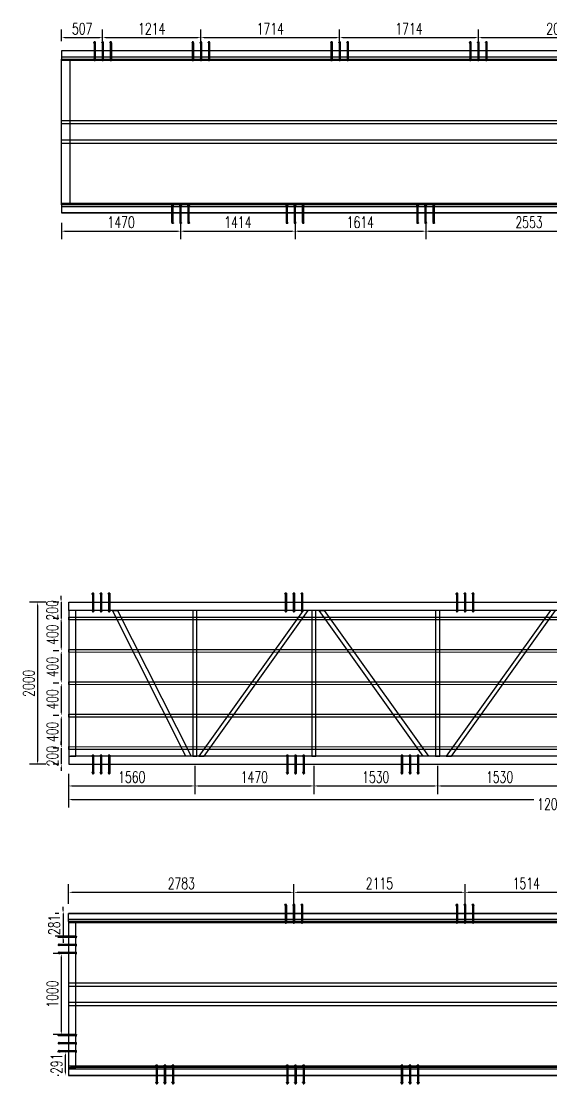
# Model space of a CAD drawing. Extents: x -18540 to 926017, y -610001 to -56924.
# Drawn here: x 34917 to 41461, y -565999 to -552882 of the extents above; entities that cross this region are included whole.
import ezdxf

# ---------------------------------------------------------------- set-up
doc = ezdxf.new("R2010")
doc.units = 0
doc.header["$LTSCALE"] = 10
doc.header["$MEASUREMENT"] = 0
for name, color, linetype in [('BJ02', 2, 'Continuous'), ('W-STEEL_FRAME钢架', 3, 'Continuous'), ('W-STEEL_KEEL钢龙骨', 5, 'Continuous'), ('浮箱U槽', 5, 'Continuous'), ('螺栓孔位', 2, 'Continuous'), ('铝合金', 7, 'Continuous')]:
    doc.layers.add(name, color=color, linetype=linetype)
doc.styles.add('STANDARD_T3', font='simplex.shx', dxfattribs={"width": 0.7, "bigfont": 'gbcbig.shx'})
doc.dimstyles.new('W&&10', dxfattribs={"dimtxt": 35, "dimasz": 10, "dimexe": 25, "dimexo": 30, "dimgap": 10, "dimtad": 1, "dimdec": 0, "dimzin": 0, "dimdsep": 46, "dimtxsty": 'STANDARD_T3', "dimcen": 0.09, "dimclrd": 1, "dimclre": 1, "dimclrt": 7, "dimazin": 2, "dimtfac": 1, "dimtdec": 0, "dimtix": 1, "dimtmove": 2, "dimatfit": 3, "dimfxl": 100, "dimtolj": 1, "dimtzin": 0, "dimarcsym": 0})
doc.dimstyles.new('W&&40', dxfattribs={"dimtxt": 140, "dimasz": 40, "dimexe": 100, "dimexo": 120, "dimgap": 40, "dimtad": 1, "dimdec": 0, "dimzin": 0, "dimdsep": 46, "dimtxsty": 'STANDARD_T3', "dimcen": 0.09, "dimclrd": 1, "dimclre": 1, "dimclrt": 7, "dimazin": 2, "dimtfac": 1, "dimtdec": 0, "dimtix": 1, "dimtmove": 2, "dimatfit": 3, "dimfxl": 100, "dimtolj": 1, "dimtzin": 0, "dimarcsym": 0})

# ---------------------------------------------------------------- blocks, each defined once
blk = doc.blocks.new('*U2029')
at = {"color": 4}
blk.add_lwpolyline([(18, 5990), (17, -5990), (-18, -5990), (-17, 5990)], close=True, dxfattribs=at)
blk = doc.blocks.new('*U2030')
at = {"layer": 'W-STEEL_KEEL钢龙骨', "color": 0, "linetype": 'ByBlock', "lineweight": -2, "transparency": 16777216}
for p in [(0, 0), (400, 0), (800, 0), (1200, 0), (1600, 0)]:
    blk.add_blockref('*U2029', p, dxfattribs=at)
blk = doc.blocks.new('01')
h = blk.add_hatch()
h.set_pattern_fill('HOUND', color=77, scale=5)
h.set_pattern_definition([(0, (0, 0), (31.75, 7.9375), [127, -63.5]), (90, (0, 0), (-7.9375, -31.75), [127, -63.5])])
h.paths.add_polyline_path([(50227, 12928), (50227, 12728), (50427, 12728), (50427, 12928)])
h.paths.add_polyline_path([(50382, 12893, -1), (50402, 12893, -1)], flags=16)
h.paths.add_polyline_path([(50252, 12893, -1), (50272, 12893, -1)], flags=16)
h.paths.add_polyline_path([(50402, 12763, -1), (50382, 12763, -1)], flags=16)
h.paths.add_polyline_path([(50272, 12763, -1), (50252, 12763, -1)], flags=16)
at = {"color": 251}
blk.add_lwpolyline([(50227, 12928), (50427, 12928), (50427, 12728), (50227, 12728)], close=True, dxfattribs=at)
at = {"color": 6}
for centre in [(50262, 12893), (50392, 12893), (50262, 12763), (50392, 12763)]:
    blk.add_circle(centre, 10, dxfattribs=at)
blk = doc.blocks.new('*D2031')
at = {"color": 1, "lineweight": -2, "transparency": 16777216}
for p, q in [((384746, -105126), (384772, -105126)), ((384747, -105516), (384747, -105136)), ((384666, -105526), (384772, -105526))]:
    blk.add_line(p, q, dxfattribs=at)
at = {"color": 1, "transparency": 16777216}
for points in [[(384745, -105136), (384748, -105136), (384747, -105126)], [(384745, -105516), (384748, -105516), (384747, -105526)]]:
    blk.add_solid(points, dxfattribs=at)
at = {"layer": 'Defpoints', "color": 0, "transparency": 16777216}
for p in [(384716, -105126), (384747, -105126), (384636, -105526)]:
    blk.add_point(p, dxfattribs=at)
at = {"color": 7, "transparency": 16777216, "insert": (384719, -105326), "char_height": 35, "attachment_point": 5, "rotation": 90, "style": 'STANDARD_T3'}
blk.add_mtext('\\A1;400', dxfattribs=at)
blk = doc.blocks.new('*D2032')
at = {"color": 1, "lineweight": -2, "transparency": 16777216}
for p, q in [((384666, -106676), (384741, -106676)), ((384716, -106686), (384716, -107016)), ((384601, -107026), (384741, -107026))]:
    blk.add_line(p, q, dxfattribs=at)
at = {"color": 1, "transparency": 16777216}
for points in [[(384714, -106686), (384717, -106686), (384716, -106676)], [(384714, -107016), (384717, -107016), (384716, -107026)]]:
    blk.add_solid(points, dxfattribs=at)
at = {"layer": 'Defpoints', "color": 0, "transparency": 16777216}
for p in [(384636, -106676), (384571, -107026), (384716, -107026)]:
    blk.add_point(p, dxfattribs=at)
at = {"color": 7, "transparency": 16777216, "insert": (384795, -106901), "char_height": 35, "attachment_point": 5, "rotation": 90, "style": 'STANDARD_T3'}
blk.add_mtext('\\A1;350', dxfattribs=at)
blk = doc.blocks.new('1')
at = {"lineweight": -3}
for p, q in [((-1521938, 1214338), (-1521935, 1214338)), ((-1521938, 1214336), (-1521931, 1214336)), ((-1521938, 1214336), (-1521914, 1214336)), ((-1521936, 1214341), (-1521936, 1214346)), ((-1521936, 1214346), (-1521916, 1214346)), ((-1521935, 1214341), (-1521936, 1214341)), ((-1521934, 1214347), (-1521932, 1214347)), ((-1521933, 1214352), (-1521931, 1214355)), ((-1521933, 1214136), (-1521933, 1214352)), ((-1521919, 1214352), (-1521933, 1214352)), ((-1521932, 1214347), (-1521919, 1214347)), ((-1521932, 1214346), (-1521932, 1214341)), ((-1521921, 1214355), (-1521931, 1214355)), ((-1521919, 1214352), (-1521921, 1214355)), ((-1521919, 1214347), (-1521921, 1214347)), ((-1521921, 1214346), (-1521921, 1214341)), ((-1521919, 1214136), (-1521919, 1214352)), ((-1521917, 1214341), (-1521916, 1214341)), ((-1521914, 1214338), (-1521917, 1214338)), ((-1521916, 1214341), (-1521916, 1214346)), ((-1521938, 1214136), (-1521931, 1214136)), ((-1521938, 1214136), (-1521914, 1214136)), ((-1521938, 1214134), (-1521935, 1214134)), ((-1521935, 1214131), (-1521936, 1214131)), ((-1521936, 1214131), (-1521936, 1214126)), ((-1521936, 1214126), (-1521916, 1214126)), ((-1521934, 1214125), (-1521932, 1214125)), ((-1521932, 1214126), (-1521932, 1214131)), ((-1521932, 1214125), (-1521919, 1214125)), ((-1521921, 1214126), (-1521921, 1214131)), ((-1521919, 1214125), (-1521921, 1214125)), ((-1521914, 1214134), (-1521917, 1214134)), ((-1521917, 1214131), (-1521916, 1214131)), ((-1521916, 1214131), (-1521916, 1214126))]:
    blk.add_line(p, q, dxfattribs=at)
at = {"color": 1}
for p, q in [((-1521936, 1214346), (-1521934, 1214347)), ((-1521919, 1214347), (-1521916, 1214346))]:
    blk.add_line(p, q, dxfattribs=at)
at = {"color": 6, "lineweight": -3}
for p, q in [((-1521931, 1214136), (-1521931, 1214355)), ((-1521921, 1214136), (-1521921, 1214355))]:
    blk.add_line(p, q, dxfattribs=at)
at = {"lineweight": -3}
for points in [[(-1521933, 1214336), (-1521938, 1214336), (-1521938, 1214338), (-1521914, 1214338), (-1521914, 1214336), (-1521919, 1214336)], [(-1521935, 1214338), (-1521935, 1214341), (-1521917, 1214341), (-1521917, 1214338)], [(-1521933, 1214136), (-1521938, 1214136), (-1521938, 1214134), (-1521914, 1214134), (-1521914, 1214136), (-1521919, 1214136)], [(-1521935, 1214134), (-1521935, 1214131), (-1521917, 1214131), (-1521917, 1214134)]]:
    blk.add_lwpolyline(points, dxfattribs=at)
for centre, radius, start, end in [((-1521934, 1214129), 3.22, 223.6028, 316.3972), ((-1521926, 1214140), 14.7, 248.7607, 291.2393), ((-1521919, 1214129), 3.22, 223.6028, 316.3972)]:
    blk.add_arc(centre, radius, start, end, dxfattribs=at)
blk = doc.blocks.new('螺栓孔位')
at = {"layer": '螺栓孔位', "color": 1, "rotation": 270}
for p in [(-1214244, -1521833), (-1214244, -1521933), (-1214244, -1522033)]:
    blk.add_blockref('1', p, dxfattribs=at)
blk = doc.blocks.new('*D485')
at = {"layer": 'Defpoints', "color": 0, "transparency": 16777216}
for p in [(35503, -560055), (35410, -560255), (35503, -560255)]:
    blk.add_point(p, dxfattribs=at)
at = {"layer": '浮箱U槽', "color": 1, "lineweight": -2, "transparency": 16777216}
for p, q in [((35410, -560015), (35410, -559975)), ((35383, -560055), (35310, -560055)), ((35410, -560055), (35410, -560255)), ((35383, -560255), (35310, -560255)), ((35410, -560295), (35410, -560335))]:
    blk.add_line(p, q, dxfattribs=at)
at = {"layer": '浮箱U槽', "color": 1, "transparency": 16777216}
for points in [[(35403, -560015), (35417, -560015), (35410, -560055)], [(35403, -560295), (35417, -560295), (35410, -560255)]]:
    blk.add_solid(points, dxfattribs=at)
at = {"layer": '浮箱U槽', "color": 7, "transparency": 16777216, "insert": (35300, -560155), "char_height": 140, "attachment_point": 5, "rotation": 90, "style": 'STANDARD_T3'}
blk.add_mtext('\\A1;200', dxfattribs=at)
blk = doc.blocks.new('*D486')
at = {"layer": 'Defpoints', "color": 0, "transparency": 16777216}
for p in [(35503, -560255), (35412, -560655), (35503, -560655)]:
    blk.add_point(p, dxfattribs=at)
at = {"layer": '浮箱U槽', "color": 1, "lineweight": -2, "transparency": 16777216}
for p, q in [((35383, -560255), (35312, -560255)), ((35412, -560295), (35412, -560615)), ((35383, -560655), (35312, -560655))]:
    blk.add_line(p, q, dxfattribs=at)
at = {"layer": '浮箱U槽', "color": 1, "transparency": 16777216}
for points in [[(35405, -560295), (35419, -560295), (35412, -560255)], [(35405, -560615), (35419, -560615), (35412, -560655)]]:
    blk.add_solid(points, dxfattribs=at)
at = {"layer": '浮箱U槽', "color": 7, "transparency": 16777216, "insert": (35302, -560455), "char_height": 140, "attachment_point": 5, "rotation": 90, "style": 'STANDARD_T3'}
blk.add_mtext('\\A1;400', dxfattribs=at)
blk = doc.blocks.new('*D487')
at = {"layer": 'Defpoints', "color": 0, "transparency": 16777216}
for p in [(35503, -560655), (35412, -561055), (35503, -561055)]:
    blk.add_point(p, dxfattribs=at)
at = {"layer": '浮箱U槽', "color": 1, "lineweight": -2, "transparency": 16777216}
for p, q in [((35383, -560655), (35312, -560655)), ((35412, -560695), (35412, -561015)), ((35383, -561055), (35312, -561055))]:
    blk.add_line(p, q, dxfattribs=at)
at = {"layer": '浮箱U槽', "color": 1, "transparency": 16777216}
for points in [[(35405, -560695), (35419, -560695), (35412, -560655)], [(35405, -561015), (35419, -561015), (35412, -561055)]]:
    blk.add_solid(points, dxfattribs=at)
at = {"layer": '浮箱U槽', "color": 7, "transparency": 16777216, "insert": (35302, -560855), "char_height": 140, "attachment_point": 5, "rotation": 90, "style": 'STANDARD_T3'}
blk.add_mtext('\\A1;400', dxfattribs=at)
blk = doc.blocks.new('*D488')
at = {"layer": 'Defpoints', "color": 0, "transparency": 16777216}
for p in [(35503, -561055), (35412, -561455), (35503, -561455)]:
    blk.add_point(p, dxfattribs=at)
at = {"layer": '浮箱U槽', "color": 1, "lineweight": -2, "transparency": 16777216}
for p, q in [((35383, -561055), (35312, -561055)), ((35412, -561095), (35412, -561415)), ((35383, -561455), (35312, -561455))]:
    blk.add_line(p, q, dxfattribs=at)
at = {"layer": '浮箱U槽', "color": 1, "transparency": 16777216}
for points in [[(35405, -561095), (35419, -561095), (35412, -561055)], [(35405, -561415), (35419, -561415), (35412, -561455)]]:
    blk.add_solid(points, dxfattribs=at)
at = {"layer": '浮箱U槽', "color": 7, "transparency": 16777216, "insert": (35302, -561255), "char_height": 140, "attachment_point": 5, "rotation": 90, "style": 'STANDARD_T3'}
blk.add_mtext('\\A1;400', dxfattribs=at)
blk = doc.blocks.new('*D489')
at = {"layer": 'Defpoints', "color": 0, "transparency": 16777216}
for p in [(35503, -561455), (35412, -561855), (35503, -561855)]:
    blk.add_point(p, dxfattribs=at)
at = {"layer": '浮箱U槽', "color": 1, "lineweight": -2, "transparency": 16777216}
for p, q in [((35383, -561455), (35312, -561455)), ((35412, -561495), (35412, -561815)), ((35383, -561855), (35312, -561855))]:
    blk.add_line(p, q, dxfattribs=at)
at = {"layer": '浮箱U槽', "color": 1, "transparency": 16777216}
for points in [[(35405, -561495), (35419, -561495), (35412, -561455)], [(35405, -561815), (35419, -561815), (35412, -561855)]]:
    blk.add_solid(points, dxfattribs=at)
at = {"layer": '浮箱U槽', "color": 7, "transparency": 16777216, "insert": (35302, -561655), "char_height": 140, "attachment_point": 5, "rotation": 90, "style": 'STANDARD_T3'}
blk.add_mtext('\\A1;400', dxfattribs=at)
blk = doc.blocks.new('*D490')
at = {"layer": 'Defpoints', "color": 0, "transparency": 16777216}
for p in [(35503, -561855), (35412, -562055), (35503, -562055)]:
    blk.add_point(p, dxfattribs=at)
at = {"layer": '浮箱U槽', "color": 1, "lineweight": -2, "transparency": 16777216}
for p, q in [((35412, -561815), (35412, -561775)), ((35383, -561855), (35312, -561855)), ((35412, -561855), (35412, -562055)), ((35383, -562055), (35312, -562055)), ((35412, -562095), (35412, -562135))]:
    blk.add_line(p, q, dxfattribs=at)
at = {"layer": '浮箱U槽', "color": 1, "transparency": 16777216}
for points in [[(35405, -561815), (35419, -561815), (35412, -561855)], [(35405, -562095), (35419, -562095), (35412, -562055)]]:
    blk.add_solid(points, dxfattribs=at)
at = {"layer": '浮箱U槽', "color": 7, "transparency": 16777216, "insert": (35302, -561955), "char_height": 140, "attachment_point": 5, "rotation": 90, "style": 'STANDARD_T3'}
blk.add_mtext('\\A1;200', dxfattribs=at)
blk = doc.blocks.new('*D491')
at = {"layer": 'Defpoints', "color": 0, "transparency": 16777216}
for p in [(35503, -560055), (35119, -562055), (35503, -562055)]:
    blk.add_point(p, dxfattribs=at)
at = {"layer": '浮箱U槽', "color": 1, "lineweight": -2, "transparency": 16777216}
for p, q in [((35219, -560055), (35019, -560055)), ((35119, -560095), (35119, -562015)), ((35219, -562055), (35019, -562055))]:
    blk.add_line(p, q, dxfattribs=at)
at = {"layer": '浮箱U槽', "color": 1, "transparency": 16777216}
for points in [[(35112, -560095), (35126, -560095), (35119, -560055)], [(35112, -562015), (35126, -562015), (35119, -562055)]]:
    blk.add_solid(points, dxfattribs=at)
at = {"layer": '浮箱U槽', "color": 7, "transparency": 16777216, "insert": (35009, -561055), "char_height": 140, "attachment_point": 5, "rotation": 90, "style": 'STANDARD_T3'}
blk.add_mtext('\\A1;2000', dxfattribs=at)
blk = doc.blocks.new('*D492')
at = {"layer": 'Defpoints', "color": 0, "transparency": 16777216}
for p in [(35503, -562055), (37063, -561955), (37063, -562323)]:
    blk.add_point(p, dxfattribs=at)
at = {"layer": '浮箱U槽', "color": 1, "lineweight": -2, "transparency": 16777216}
for p, q in [((37063, -562075), (37063, -562423)), ((35503, -562175), (35503, -562423)), ((35543, -562323), (37023, -562323))]:
    blk.add_line(p, q, dxfattribs=at)
at = {"layer": '浮箱U槽', "color": 1, "transparency": 16777216}
for points in [[(35543, -562316), (35543, -562330), (35503, -562323)], [(37023, -562316), (37023, -562330), (37063, -562323)]]:
    blk.add_solid(points, dxfattribs=at)
at = {"layer": '浮箱U槽', "color": 7, "transparency": 16777216, "insert": (36283, -562213), "char_height": 140, "attachment_point": 5, "style": 'STANDARD_T3'}
blk.add_mtext('\\A1;1560', dxfattribs=at)
blk = doc.blocks.new('*D493')
at = {"layer": 'Defpoints', "color": 0, "transparency": 16777216}
for p in [(37063, -561955), (38533, -561955), (38533, -562323)]:
    blk.add_point(p, dxfattribs=at)
at = {"layer": '浮箱U槽', "color": 1, "lineweight": -2, "transparency": 16777216}
for p, q in [((37063, -562075), (37063, -562423)), ((38533, -562075), (38533, -562423)), ((37103, -562323), (38493, -562323))]:
    blk.add_line(p, q, dxfattribs=at)
at = {"layer": '浮箱U槽', "color": 1, "transparency": 16777216}
for points in [[(37103, -562316), (37103, -562330), (37063, -562323)], [(38493, -562316), (38493, -562330), (38533, -562323)]]:
    blk.add_solid(points, dxfattribs=at)
at = {"layer": '浮箱U槽', "color": 7, "transparency": 16777216, "insert": (37798, -562213), "char_height": 140, "attachment_point": 5, "style": 'STANDARD_T3'}
blk.add_mtext('\\A1;1470', dxfattribs=at)
blk = doc.blocks.new('*D494')
at = {"layer": 'Defpoints', "color": 0, "transparency": 16777216}
for p in [(38533, -561955), (40063, -561955), (40063, -562323)]:
    blk.add_point(p, dxfattribs=at)
at = {"layer": '浮箱U槽', "color": 1, "lineweight": -2, "transparency": 16777216}
for p, q in [((38533, -562075), (38533, -562423)), ((40063, -562075), (40063, -562423)), ((38573, -562323), (40023, -562323))]:
    blk.add_line(p, q, dxfattribs=at)
at = {"layer": '浮箱U槽', "color": 1, "transparency": 16777216}
for points in [[(38573, -562316), (38573, -562330), (38533, -562323)], [(40023, -562316), (40023, -562330), (40063, -562323)]]:
    blk.add_solid(points, dxfattribs=at)
at = {"layer": '浮箱U槽', "color": 7, "transparency": 16777216, "insert": (39298, -562213), "char_height": 140, "attachment_point": 5, "style": 'STANDARD_T3'}
blk.add_mtext('\\A1;1530', dxfattribs=at)
blk = doc.blocks.new('*D495')
at = {"layer": 'Defpoints', "color": 0, "transparency": 16777216}
for p in [(40063, -561955), (41593, -561955), (41593, -562323)]:
    blk.add_point(p, dxfattribs=at)
at = {"layer": '浮箱U槽', "color": 1, "lineweight": -2, "transparency": 16777216}
for p, q in [((40063, -562075), (40063, -562423)), ((41593, -562075), (41593, -562423)), ((40103, -562323), (41553, -562323))]:
    blk.add_line(p, q, dxfattribs=at)
at = {"layer": '浮箱U槽', "color": 1, "transparency": 16777216}
for points in [[(40103, -562316), (40103, -562330), (40063, -562323)], [(41553, -562316), (41553, -562330), (41593, -562323)]]:
    blk.add_solid(points, dxfattribs=at)
at = {"layer": '浮箱U槽', "color": 7, "transparency": 16777216, "insert": (40828, -562213), "char_height": 140, "attachment_point": 5, "style": 'STANDARD_T3'}
blk.add_mtext('\\A1;1530', dxfattribs=at)
blk = doc.blocks.new('*D500')
at = {"layer": 'Defpoints', "color": 0, "transparency": 16777216}
for p in [(35503, -562279), (47503, -562279), (47503, -562490)]:
    blk.add_point(p, dxfattribs=at)
at = {"layer": '浮箱U槽', "color": 1, "lineweight": -2, "transparency": 16777216}
for p, q in [((35503, -562399), (35503, -562590)), ((47503, -562399), (47503, -562590)), ((35543, -562490), (41253, -562490)), ((47463, -562490), (41753, -562490))]:
    blk.add_line(p, q, dxfattribs=at)
at = {"layer": '浮箱U槽', "color": 1, "transparency": 16777216}
for points in [[(35543, -562483), (35543, -562497), (35503, -562490)], [(47463, -562483), (47463, -562497), (47503, -562490)]]:
    blk.add_solid(points, dxfattribs=at)
at = {"layer": '浮箱U槽', "color": 7, "transparency": 16777216, "insert": (41503, -562547), "char_height": 140, "attachment_point": 5, "style": 'STANDARD_T3'}
blk.add_mtext('\\A1;12000', dxfattribs=at)
blk = doc.blocks.new('*D501')
at = {"layer": 'Defpoints', "color": 0, "transparency": 16777216}
for p in [(35503, -564393), (35412, -565393), (35503, -565393)]:
    blk.add_point(p, dxfattribs=at)
at = {"layer": '浮箱U槽', "color": 1, "lineweight": -2, "transparency": 16777216}
for p, q in [((35383, -564393), (35312, -564393)), ((35412, -564433), (35412, -565353)), ((35383, -565393), (35312, -565393))]:
    blk.add_line(p, q, dxfattribs=at)
at = {"layer": '浮箱U槽', "color": 1, "transparency": 16777216}
for points in [[(35405, -564433), (35418, -564433), (35412, -564393)], [(35405, -565353), (35418, -565353), (35412, -565393)]]:
    blk.add_solid(points, dxfattribs=at)
at = {"layer": '浮箱U槽', "color": 7, "transparency": 16777216, "insert": (35302, -564893), "char_height": 140, "attachment_point": 5, "rotation": 90, "style": 'STANDARD_T3'}
blk.add_mtext('\\A1;1000', dxfattribs=at)
blk = doc.blocks.new('*D502')
at = {"layer": 'Defpoints', "color": 0, "transparency": 16777216}
for p in [(35503, -563897), (35435, -564179), (35503, -564179)]:
    blk.add_point(p, dxfattribs=at)
at = {"layer": '浮箱U槽', "color": 1, "lineweight": -2, "transparency": 16777216}
for p, q in [((35383, -563897), (35335, -563897)), ((35435, -563857), (35435, -563817)), ((35435, -563897), (35435, -564179)), ((35383, -564179), (35335, -564179)), ((35435, -564219), (35435, -564259))]:
    blk.add_line(p, q, dxfattribs=at)
at = {"layer": '浮箱U槽', "color": 1, "transparency": 16777216}
for points in [[(35428, -563857), (35441, -563857), (35435, -563897)], [(35428, -564219), (35441, -564219), (35435, -564179)]]:
    blk.add_solid(points, dxfattribs=at)
at = {"layer": '浮箱U槽', "color": 7, "transparency": 16777216, "insert": (35325, -564038), "char_height": 140, "attachment_point": 5, "rotation": 90, "style": 'STANDARD_T3'}
blk.add_mtext('\\A1;281', dxfattribs=at)
blk = doc.blocks.new('*D503')
at = {"layer": 'Defpoints', "color": 0, "transparency": 16777216}
for p in [(35464, -565607), (35503, -565607), (35503, -565897)]:
    blk.add_point(p, dxfattribs=at)
at = {"layer": '浮箱U槽', "color": 1, "lineweight": -2, "transparency": 16777216}
for p, q in [((35383, -565607), (35364, -565607)), ((35464, -565857), (35464, -565647)), ((35383, -565897), (35364, -565897))]:
    blk.add_line(p, q, dxfattribs=at)
at = {"layer": '浮箱U槽', "color": 1, "transparency": 16777216}
for points in [[(35457, -565647), (35470, -565647), (35464, -565607)], [(35457, -565857), (35470, -565857), (35464, -565897)]]:
    blk.add_solid(points, dxfattribs=at)
at = {"layer": '浮箱U槽', "color": 7, "transparency": 16777216, "insert": (35354, -565752), "char_height": 140, "attachment_point": 5, "rotation": 90, "style": 'STANDARD_T3'}
blk.add_mtext('\\A1;291', dxfattribs=at)
blk = doc.blocks.new('*D2608')
at = {"layer": 'Defpoints', "color": 0, "transparency": 16777216}
for p in [(38286, -563636), (35503, -563897), (38286, -563897)]:
    blk.add_point(p, dxfattribs=at)
at = {"layer": '浮箱U槽', "color": 1, "lineweight": -2, "transparency": 16777216}
for p, q in [((35503, -563777), (35503, -563536)), ((35543, -563636), (38246, -563636)), ((38286, -563777), (38286, -563536))]:
    blk.add_line(p, q, dxfattribs=at)
at = {"layer": '浮箱U槽', "color": 1, "transparency": 16777216}
for points in [[(35543, -563630), (35543, -563643), (35503, -563636)], [(38246, -563630), (38246, -563643), (38286, -563636)]]:
    blk.add_solid(points, dxfattribs=at)
at = {"layer": '浮箱U槽', "color": 7, "transparency": 16777216, "insert": (36895, -563526), "char_height": 140, "attachment_point": 5, "style": 'STANDARD_T3'}
blk.add_mtext('\\A1;2783', dxfattribs=at)
blk = doc.blocks.new('*D2609')
at = {"layer": 'Defpoints', "color": 0, "transparency": 16777216}
for p in [(40401, -563636), (38286, -563897), (40401, -563997)]:
    blk.add_point(p, dxfattribs=at)
at = {"layer": '浮箱U槽', "color": 1, "lineweight": -2, "transparency": 16777216}
for p, q in [((38286, -563777), (38286, -563536)), ((38326, -563636), (40361, -563636)), ((40401, -563877), (40401, -563536))]:
    blk.add_line(p, q, dxfattribs=at)
at = {"layer": '浮箱U槽', "color": 1, "transparency": 16777216}
for points in [[(38326, -563630), (38326, -563643), (38286, -563636)], [(40361, -563630), (40361, -563643), (40401, -563636)]]:
    blk.add_solid(points, dxfattribs=at)
at = {"layer": '浮箱U槽', "color": 7, "transparency": 16777216, "insert": (39344, -563526), "char_height": 140, "attachment_point": 5, "style": 'STANDARD_T3'}
blk.add_mtext('\\A1;2115', dxfattribs=at)
blk = doc.blocks.new('*D2610')
at = {"layer": 'Defpoints', "color": 0, "transparency": 16777216}
for p in [(41915, -563636), (40401, -563997), (41915, -564004)]:
    blk.add_point(p, dxfattribs=at)
at = {"layer": '浮箱U槽', "color": 1, "lineweight": -2, "transparency": 16777216}
for p, q in [((40401, -563877), (40401, -563536)), ((40441, -563636), (41875, -563636)), ((41915, -563884), (41915, -563536))]:
    blk.add_line(p, q, dxfattribs=at)
at = {"layer": '浮箱U槽', "color": 1, "transparency": 16777216}
for points in [[(40441, -563630), (40441, -563643), (40401, -563636)], [(41875, -563630), (41875, -563643), (41915, -563636)]]:
    blk.add_solid(points, dxfattribs=at)
at = {"layer": '浮箱U槽', "color": 7, "transparency": 16777216, "insert": (41158, -563526), "char_height": 140, "attachment_point": 5, "style": 'STANDARD_T3'}
blk.add_mtext('\\A1;1514', dxfattribs=at)
blk = doc.blocks.new('*D2614')
at = {"layer": 'Defpoints', "color": 0, "transparency": 16777216}
for p in [(35923, -553084), (35416, -553249), (35923, -553349)]:
    blk.add_point(p, dxfattribs=at)
at = {"layer": '浮箱U槽', "color": 1, "lineweight": -2, "transparency": 16777216}
for p, q in [((35416, -553129), (35416, -552984)), ((35923, -553229), (35923, -552984)), ((35456, -553084), (35883, -553084))]:
    blk.add_line(p, q, dxfattribs=at)
at = {"layer": '浮箱U槽', "color": 1, "transparency": 16777216}
for points in [[(35456, -553077), (35456, -553091), (35416, -553084)], [(35883, -553077), (35883, -553091), (35923, -553084)]]:
    blk.add_solid(points, dxfattribs=at)
at = {"layer": '浮箱U槽', "color": 7, "transparency": 16777216, "insert": (35670, -552974), "char_height": 140, "attachment_point": 5, "style": 'STANDARD_T3'}
blk.add_mtext('\\A1;507', dxfattribs=at)
blk = doc.blocks.new('*D2615')
at = {"layer": 'Defpoints', "color": 0, "transparency": 16777216}
for p in [(37137, -553084), (35923, -553349), (37137, -553351)]:
    blk.add_point(p, dxfattribs=at)
at = {"layer": '浮箱U槽', "color": 1, "lineweight": -2, "transparency": 16777216}
for p, q in [((35923, -553229), (35923, -552984)), ((37137, -553231), (37137, -552984)), ((35963, -553084), (37097, -553084))]:
    blk.add_line(p, q, dxfattribs=at)
at = {"layer": '浮箱U槽', "color": 1, "transparency": 16777216}
for points in [[(35963, -553077), (35963, -553091), (35923, -553084)], [(37097, -553077), (37097, -553091), (37137, -553084)]]:
    blk.add_solid(points, dxfattribs=at)
at = {"layer": '浮箱U槽', "color": 7, "transparency": 16777216, "insert": (36530, -552974), "char_height": 140, "attachment_point": 5, "style": 'STANDARD_T3'}
blk.add_mtext('\\A1;1214', dxfattribs=at)
blk = doc.blocks.new('*D2616')
at = {"layer": 'Defpoints', "color": 0, "transparency": 16777216}
for p in [(38852, -553084), (37137, -553351), (38852, -553351)]:
    blk.add_point(p, dxfattribs=at)
at = {"layer": '浮箱U槽', "color": 1, "lineweight": -2, "transparency": 16777216}
for p, q in [((37137, -553231), (37137, -552984)), ((38852, -553231), (38852, -552984)), ((37177, -553084), (38812, -553084))]:
    blk.add_line(p, q, dxfattribs=at)
at = {"layer": '浮箱U槽', "color": 1, "transparency": 16777216}
for points in [[(37177, -553077), (37177, -553091), (37137, -553084)], [(38812, -553077), (38812, -553091), (38852, -553084)]]:
    blk.add_solid(points, dxfattribs=at)
at = {"layer": '浮箱U槽', "color": 7, "transparency": 16777216, "insert": (37995, -552974), "char_height": 140, "attachment_point": 5, "style": 'STANDARD_T3'}
blk.add_mtext('\\A1;1714', dxfattribs=at)
blk = doc.blocks.new('*D2617')
at = {"layer": 'Defpoints', "color": 0, "transparency": 16777216}
for p in [(40566, -553084), (38852, -553351), (40566, -553349)]:
    blk.add_point(p, dxfattribs=at)
at = {"layer": '浮箱U槽', "color": 1, "lineweight": -2, "transparency": 16777216}
for p, q in [((38852, -553231), (38852, -552984)), ((40566, -553229), (40566, -552984)), ((38892, -553084), (40526, -553084))]:
    blk.add_line(p, q, dxfattribs=at)
at = {"layer": '浮箱U槽', "color": 1, "transparency": 16777216}
for points in [[(38892, -553077), (38892, -553091), (38852, -553084)], [(40526, -553077), (40526, -553091), (40566, -553084)]]:
    blk.add_solid(points, dxfattribs=at)
at = {"layer": '浮箱U槽', "color": 7, "transparency": 16777216, "insert": (39709, -552974), "char_height": 140, "attachment_point": 5, "style": 'STANDARD_T3'}
blk.add_mtext('\\A1;1714', dxfattribs=at)
blk = doc.blocks.new('*D2618')
at = {"layer": 'Defpoints', "color": 0, "transparency": 16777216}
for p in [(42580, -553084), (40566, -553349), (42580, -553351)]:
    blk.add_point(p, dxfattribs=at)
at = {"layer": '浮箱U槽', "color": 1, "lineweight": -2, "transparency": 16777216}
for p, q in [((40566, -553229), (40566, -552984)), ((42580, -553231), (42580, -552984)), ((40606, -553084), (42540, -553084))]:
    blk.add_line(p, q, dxfattribs=at)
at = {"layer": '浮箱U槽', "color": 1, "transparency": 16777216}
for points in [[(40606, -553077), (40606, -553091), (40566, -553084)], [(42540, -553077), (42540, -553091), (42580, -553084)]]:
    blk.add_solid(points, dxfattribs=at)
at = {"layer": '浮箱U槽', "color": 7, "transparency": 16777216, "insert": (41573, -552974), "char_height": 140, "attachment_point": 5, "style": 'STANDARD_T3'}
blk.add_mtext('\\A1;2014', dxfattribs=at)
blk = doc.blocks.new('*D2622')
at = {"layer": 'Defpoints', "color": 0, "transparency": 16777216}
for p in [(35416, -555249), (36887, -555166), (36887, -555474)]:
    blk.add_point(p, dxfattribs=at)
at = {"layer": '浮箱U槽', "color": 1, "lineweight": -2, "transparency": 16777216}
for p, q in [((35416, -555369), (35416, -555574)), ((36887, -555286), (36887, -555574)), ((35456, -555474), (36847, -555474))]:
    blk.add_line(p, q, dxfattribs=at)
at = {"layer": '浮箱U槽', "color": 1, "transparency": 16777216}
for points in [[(35456, -555467), (35456, -555481), (35416, -555474)], [(36847, -555467), (36847, -555481), (36887, -555474)]]:
    blk.add_solid(points, dxfattribs=at)
at = {"layer": '浮箱U槽', "color": 7, "transparency": 16777216, "insert": (36152, -555364), "char_height": 140, "attachment_point": 5, "style": 'STANDARD_T3'}
blk.add_mtext('\\A1;1470', dxfattribs=at)
blk = doc.blocks.new('*D2623')
at = {"layer": 'Defpoints', "color": 0, "transparency": 16777216}
for p in [(36887, -555166), (38301, -555166), (38301, -555474)]:
    blk.add_point(p, dxfattribs=at)
at = {"layer": '浮箱U槽', "color": 1, "lineweight": -2, "transparency": 16777216}
for p, q in [((36887, -555286), (36887, -555574)), ((38301, -555286), (38301, -555574)), ((36927, -555474), (38261, -555474))]:
    blk.add_line(p, q, dxfattribs=at)
at = {"layer": '浮箱U槽', "color": 1, "transparency": 16777216}
for points in [[(36927, -555467), (36927, -555481), (36887, -555474)], [(38261, -555467), (38261, -555481), (38301, -555474)]]:
    blk.add_solid(points, dxfattribs=at)
at = {"layer": '浮箱U槽', "color": 7, "transparency": 16777216, "insert": (37594, -555364), "char_height": 140, "attachment_point": 5, "style": 'STANDARD_T3'}
blk.add_mtext('\\A1;1414', dxfattribs=at)
blk = doc.blocks.new('*D2624')
at = {"layer": 'Defpoints', "color": 0, "transparency": 16777216}
for p in [(38301, -555166), (39916, -555166), (39916, -555474)]:
    blk.add_point(p, dxfattribs=at)
at = {"layer": '浮箱U槽', "color": 1, "lineweight": -2, "transparency": 16777216}
for p, q in [((38301, -555286), (38301, -555574)), ((39916, -555286), (39916, -555574)), ((38341, -555474), (39876, -555474))]:
    blk.add_line(p, q, dxfattribs=at)
at = {"layer": '浮箱U槽', "color": 1, "transparency": 16777216}
for points in [[(38341, -555467), (38341, -555481), (38301, -555474)], [(39876, -555467), (39876, -555481), (39916, -555474)]]:
    blk.add_solid(points, dxfattribs=at)
at = {"layer": '浮箱U槽', "color": 7, "transparency": 16777216, "insert": (39108, -555364), "char_height": 140, "attachment_point": 5, "style": 'STANDARD_T3'}
blk.add_mtext('\\A1;1614', dxfattribs=at)
blk = doc.blocks.new('*D2625')
at = {"layer": 'Defpoints', "color": 0, "transparency": 16777216}
for p in [(39916, -555166), (42469, -555149), (42469, -555474)]:
    blk.add_point(p, dxfattribs=at)
at = {"layer": '浮箱U槽', "color": 1, "lineweight": -2, "transparency": 16777216}
for p, q in [((39916, -555286), (39916, -555574)), ((42469, -555269), (42469, -555574)), ((39956, -555474), (42429, -555474))]:
    blk.add_line(p, q, dxfattribs=at)
at = {"layer": '浮箱U槽', "color": 1, "transparency": 16777216}
for points in [[(39956, -555467), (39956, -555481), (39916, -555474)], [(42429, -555467), (42429, -555481), (42469, -555474)]]:
    blk.add_solid(points, dxfattribs=at)
at = {"layer": '浮箱U槽', "color": 7, "transparency": 16777216, "insert": (41192, -555364), "char_height": 140, "attachment_point": 5, "style": 'STANDARD_T3'}
blk.add_mtext('\\A1;2553', dxfattribs=at)
blk = doc.blocks.new('C-10')
at = {"color": 2}
for points in [[(384715.6, -105226.2), (372735.6, -105226.2), (372735.6, -105126.2), (384715.6, -105126.2)], [(372735.6, -107026.2), (372825.6, -107026.2), (372825.6, -105226.2), (372735.6, -105226.2)]]:
    blk.add_lwpolyline(points, close=True, dxfattribs=at)
at = {"color": 6}
blk.add_lwpolyline([(384598.6, -107026.2), (384508.6, -107026.2), (384508.6, -105226.2), (384598.6, -105226.2)], close=True, dxfattribs=at)
at = {"color": 2}
blk.add_lwpolyline([(372735.6, -107026.2), (372735.6, -107126.2), (384715.6, -107126.2), (384715.6, -107026.2), (372759.6, -107026.2)], dxfattribs=at)
at = {"layer": 'W-STEEL_FRAME钢架', "color": 1}
for points in [[(374250.7, -107026.2), (374185.1, -107026.2), (373278.7, -105226.2), (373340.1, -105226.2), (374250.7, -107026.2)], [(374344.1, -107026.2), (374409.7, -107026.2), (375694.1, -105226.2), (375632.6, -105226.2), (374344.1, -107026.2)], [(377180.7, -107026.2), (377115.1, -107026.2), (375830.7, -105226.2), (375892.1, -105226.2), (377180.7, -107026.2)], [(377400.7, -107026.2), (377466.3, -107026.2), (378750.7, -105226.2), (378689.3, -105226.2), (377400.7, -107026.2)], [(380250.7, -107026.2), (380185.1, -107026.2), (378900.7, -105226.2), (378962.1, -105226.2), (380250.7, -107026.2)], [(380389.7, -107026.2), (380455.3, -107026.2), (381739.7, -105226.2), (381678.3, -105226.2), (380389.7, -107026.2)], [(383239.7, -107026.2), (383174.1, -107026.2), (381889.7, -105226.2), (381951.1, -105226.2), (383239.7, -107026.2)], [(384001.5, -105224.4), (384067.1, -105225.8), (384508.9, -105811), (384508.2, -105881.1), (384001.5, -105224.4)], [(383982.6, -107026.2), (384048.2, -107026.2), (384508.6, -106363.9), (384508.6, -106293.7), (383982.6, -107026.2)]]:
    blk.add_lwpolyline(points, dxfattribs=at)
for points in [[(374270.4, -107026.2), (374320.4, -107026.2), (374320.4, -105226.2), (374270.4, -105226.2)], [(375740.8, -107026.2), (375790.8, -107026.2), (375790.8, -105226.2), (375740.8, -105226.2)], [(377270.4, -107026.2), (377320.4, -107026.2), (377320.4, -105226.2), (377270.4, -105226.2)], [(378801.1, -107026.2), (378851.1, -107026.2), (378851.1, -105226.2), (378801.1, -105226.2)], [(380300.4, -107026.2), (380350.4, -107026.2), (380350.4, -105226.2), (380300.4, -105226.2)], [(381782.5, -107026.2), (381832.5, -107026.2), (381832.5, -105226.2), (381782.5, -105226.2)], [(383300.4, -107026.2), (383350.4, -107026.2), (383350.4, -105226.2), (383300.4, -105226.2)]]:
    blk.add_lwpolyline(points, close=True, dxfattribs=at)
at = {"color": 4, "rotation": 180}
blk.add_blockref('01', (434945.7, -92698.3), dxfattribs=at)
at = {"color": 4, "xscale": -1}
blk.add_blockref('01', (434945.7, -119504.1), dxfattribs=at)
at = {"layer": 'W-STEEL_KEEL钢龙骨', "rotation": 270}
blk.add_blockref('*U2030', (378725.6, -105326.2), dxfattribs=at)
at = {"layer": '螺栓孔位', "rotation": 270}
for p in [(373142.6, -105133.9), (384272.6, -105131.9), (373142.6, -107133.9), (384272.6, -107133.9)]:
    blk.add_blockref('螺栓孔位', p, dxfattribs=at)
at = {"color": 2}
dim = blk.add_linear_dim(base=(384746.6, -105126.2), p1=(384635.6, -105526.2), p2=(384715.6, -105126.2), angle=90, dimstyle='W&&10', dxfattribs=at)
dim.commit()
dim.dimension.update_dxf_attribs({"geometry": '*D2031', "text_midpoint": (384719.1, -105326.2)})
dim = blk.add_linear_dim(base=(384715.6, -107026.2), p1=(384635.6, -106676.2), p2=(384570.6, -107026.2), angle=90, dimstyle='W&&10', dxfattribs=at)
dim.commit()
dim.dimension.update_dxf_attribs({"geometry": '*D2032', "text_midpoint": (384794.9, -106901.2), "dimtype": 160})

msp = doc.modelspace()

# ---------------------------------------------------------------- linework, layer by layer
at = {"color": 2}
for points in [[(47483.2, -563997.1), (35503.2, -563997.1), (35503.2, -563897.1), (47483.2, -563897.1)], [(35503.2, -565797.1), (35593.2, -565797.1), (35593.2, -563997.1), (35503.2, -563997.1)]]:
    msp.add_lwpolyline(points, close=True, dxfattribs=at)
msp.add_lwpolyline([(35503.2, -565797.1), (35503.2, -565897.1), (47483.2, -565897.1), (47483.2, -565797.1), (35527.2, -565797.1)], dxfattribs=at)
at = {"layer": '浮箱U槽'}
for p, q in [((47416.4, -553325.6), (35416.5, -553325.6)), ((47416.4, -553365.6), (35416.5, -553365.6)), ((47416.4, -554109.6), (35416.5, -554109.6)), ((47416.4, -554149.6), (35416.5, -554149.6)), ((47416.4, -554349.5), (35416.5, -554349.5)), ((47416.4, -554389.5), (35416.5, -554389.5)), ((47416.4, -555133.1), (35416.5, -555133.1)), ((47416.4, -555173.1), (35416.5, -555173.1)), ((47483.2, -563973.4), (35503.2, -563973.4)), ((47383.2, -564013.4), (35503.2, -564013.4)), ((47383.2, -564757.5), (35503.2, -564757.5)), ((47383.2, -564797.5), (35503.2, -564797.5)), ((47383.2, -564997.4), (35503.2, -564997.4)), ((47383.2, -565037.4), (35503.2, -565037.4)), ((47383.2, -565781), (35503.2, -565781)), ((47483.2, -565821), (35503.2, -565821))]:
    msp.add_line(p, q, dxfattribs=at)
at = {"layer": '浮箱U槽', "color": 2}
for p, q in [((47416.4, -555249.3), (35416.5, -555249.3)), ((47483.2, -563897.5), (35503.2, -563897.5)), ((47483.2, -565897.1), (35503.2, -565897.1))]:
    msp.add_line(p, q, dxfattribs=at)
at = {"layer": '铝合金', "color": 2}
for points in [[(35416.5, -553349.3), (47416.4, -553349.3), (47416.4, -553249.3), (35416.5, -553249.3)], [(35416.5, -553349.3), (35516.5, -553349.3), (35516.5, -555149.3), (35416.5, -555149.3)]]:
    msp.add_lwpolyline(points, close=True, dxfattribs=at)
msp.add_lwpolyline([(35416.5, -555149.3), (35416.5, -555249.3), (47416.4, -555249.3), (47416.4, -555149.3), (35416.5, -555149.3)], dxfattribs=at)

# ---------------------------------------------------------------- block references
at = {"layer": 'BJ02', "color": 1}
msp.add_blockref('C-10', (-337232.3, -454929.1), dxfattribs=at)
at = {"layer": '螺栓孔位'}
for p, rotation in [((35930.5, -553257), 270), ((37144.3, -553257), 270), ((38858.8, -553257), 270), ((40572.7, -553257), 270), ((36879.8, -555257.9), 90), ((38294.2, -555257.9), 90), ((39908.6, -555257.9), 90), ((38293.5, -560063), 270), ((40407.9, -560063), 270), ((38313.1, -562063), 270), ((39727.5, -562063), 270), ((38293.5, -563904.8), 270), ((40407.9, -563904.8), 270), ((35483, -564292.6), 180), ((35483, -565506.6), 180), ((36698.8, -565888.7), 270), ((38313.1, -565888.7), 270), ((39727.5, -565888.7), 270)]:
    msp.add_blockref('螺栓孔位', p, dxfattribs=dict(at, rotation=rotation))

# ---------------------------------------------------------------- dimensions: what is measured, and where the dimension line sits
at = {"layer": '浮箱U槽'}
for base, p1, p2, picture, middle in [((35923.5, -553084), (35416.5, -553249.3), (35923.5, -553349.3), '*D2614', (35670, -552974)), ((37137.3, -553084), (35923.5, -553349.3), (37137.3, -553351.3), '*D2615', (36530.4, -552974)), ((38851.7731, -553083.9511), (37137.3195, -553351.2755), (38851.7731, -553351.2755), '*D2616', (37994.5463, -552973.9511)), ((40565.7, -553084), (38851.8, -553351.3), (40565.7, -553349.3), '*D2617', (39708.8, -552974)), ((42580.2059, -553083.9511), (40565.7393, -553349.2755), (42580.2059, -553351.2755), '*D2618', (41572.9726, -552973.9511)), ((36886.8, -555474), (35416.5, -555249.3), (36886.8, -555165.6), '*D2622', (36151.6, -555364)), ((38301.2, -555474), (36886.8, -555165.6), (38301.2, -555165.6), '*D2623', (37594, -555364)), ((39915.6, -555474), (38301.2, -555165.6), (39915.6, -555165.6), '*D2624', (39108.4, -555364)), ((42468.5, -555474), (39915.6, -555165.6), (42468.5, -555149.2), '*D2625', (41192, -555364)), ((37063.1, -562322.9), (35503.2, -562055.3), (37063.1, -561955.3), '*D492', (36283.2, -562212.9)), ((38533.4, -562322.9), (37063.1, -561955.3), (38533.4, -561955.3), '*D493', (37798.3, -562212.9)), ((40063.1, -562322.9), (38533.4, -561955.3), (40063.1, -561955.3), '*D494', (39298.3, -562212.9)), ((41593.1, -562322.9), (40063.1, -561955.3), (41593.1, -561955.3), '*D495', (40828.1, -562212.9)), ((38286.2, -563636.4), (35503.2, -563897.5), (38286.2, -563897.5), '*D2608', (36894.7, -563526.4)), ((40400.9, -563636.4), (38286.2, -563897.5), (40400.9, -563997.1), '*D2609', (39343.6, -563526.4)), ((41914.9, -563636.4), (40400.9, -563997.1), (41914.9, -564003.8), '*D2610', (41157.9, -563526.4))]:
    dim = msp.add_linear_dim(base=base, p1=p1, p2=p2, dimstyle='W&&40', dxfattribs=at)
    dim.commit()
    dim.dimension.update_dxf_attribs({"geometry": picture, "text_midpoint": middle})
for base, p1, p2, picture, middle in [((35410, -560255.1), (35503.2, -560055.3), (35503.3, -560255.1), '*D485', (35300, -560155.2)), ((35412.2, -560655.1), (35503.3, -560255.1), (35503.3, -560655.1), '*D486', (35302.2, -560455.1)), ((35412.2, -561055.1), (35503.3, -560655.1), (35503.3, -561055.1), '*D487', (35302.2, -560855.1)), ((35412.2, -561455.1), (35503.3, -561055.1), (35503.3, -561455.1), '*D488', (35302.2, -561255.1)), ((35412.2, -561855.1), (35503.3, -561455.1), (35503.3, -561855.1), '*D489', (35302.2, -561655.1)), ((35412.2, -562055.3), (35503.3, -561855.1), (35503.2, -562055.3), '*D490', (35302.2, -561955.2)), ((35434.6, -564178.6), (35503.2, -563897.5), (35503.2, -564178.6), '*D502', (35324.6, -564038.1)), ((35411.8, -565392.6), (35503.2, -564392.6), (35503.2, -565392.6), '*D501', (35301.8, -564892.6)), ((35463.5652, -565606.6252), (35503.2246, -565897.1394), (35503.2246, -565606.6252), '*D503', (35353.5652, -565751.8823))]:
    dim = msp.add_linear_dim(base=base, p1=p1, p2=p2, angle=90, dimstyle='W&&40', dxfattribs=at)
    dim.commit()
    dim.dimension.update_dxf_attribs({"geometry": picture, "text_midpoint": middle})
dim = msp.add_linear_dim(base=(35118.9, -562055.3), p1=(35503.2, -560055.3), p2=(35503.2, -562055.3), angle=90, dimstyle='W&&40', override={"dimfxlon": 1}, dxfattribs=at)
dim.commit()
dim.dimension.update_dxf_attribs({"geometry": '*D491', "text_midpoint": (35008.9, -561055.3)})
dim = msp.add_linear_dim(base=(47503.2, -562490.1), p1=(35503.2, -562278.9), p2=(47503.2, -562278.9), dimstyle='W&&40', dxfattribs=at)
dim.commit()
dim.dimension.update_dxf_attribs({"geometry": '*D500', "text_midpoint": (41503.2, -562546.7), "dimtype": 160})

doc.saveas('drawing.dxf')
